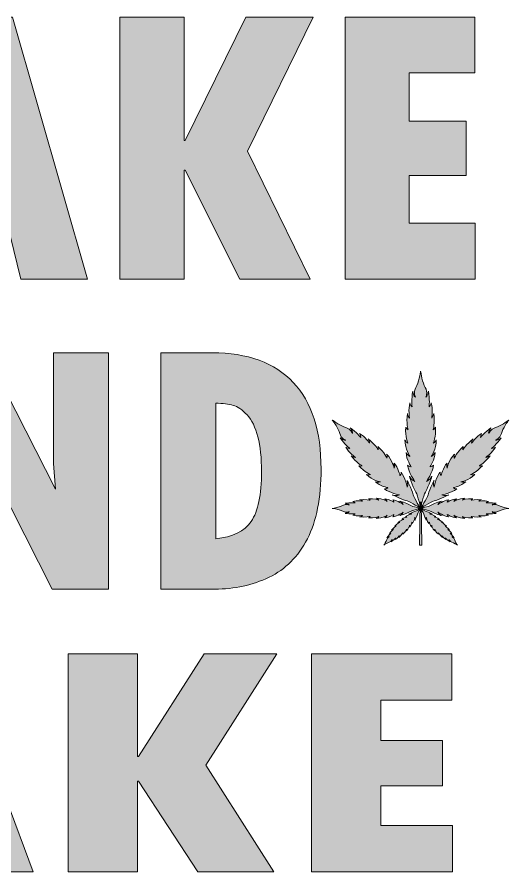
# Model space of a CAD drawing. Extents: x 563 to 1457, y -1293 to -516.
# Drawn here: x 1010 to 1457, y -1293 to -516 of the extents above; entities that cross this region are included whole.
import ezdxf

# ---------------------------------------------------------------- set-up
doc = ezdxf.new("R2010")
doc.units = 0
doc.header["$MEASUREMENT"] = 0
doc.layers.add('katman 1', color=7, linetype='Continuous')

# ---------------------------------------------------------------- blocks, each defined once
blk = doc.blocks.new('block 2')
at = {"layer": 'katman 1', "true_color": 0xc4a985}
h = blk.add_hatch(color=43, dxfattribs=at)
h.dxf.hatch_style = 2
h.paths.add_polyline_path([(1073.9, -754.77), (1013.27, -754.77), (1003.45, -714.96), (941.85, -714.96), (931.65, -754.77), (872.18, -754.77), (940.31, -516.48), (1005.76, -516.48)])
edge = h.paths.add_edge_path()
edge.add_spline(control_points=[(992.28, -672.12), (983.56, -636.67), (977.01, -602.93), (972.65, -570.92), (972.65, -570.92), (971.88, -570.92), (971.88, -570.92), (967.26, -603.88), (960.78, -637.62), (952.44, -672.12), (952.44, -672.12), (992.28, -672.12), (992.28, -672.12)], knot_values=[0, 0, 0, 0, 1, 1, 1, 2, 2, 2, 3, 3, 3, 4, 4, 4, 4], degree=3, periodic=1)
h = blk.add_hatch(color=43, dxfattribs=at)
h.dxf.hatch_style = 2
h.paths.add_polyline_path([(1103.35, -516.48), (1161.67, -516.48), (1161.67, -628.57), (1162.63, -628.57), (1217.68, -516.48), (1278.89, -516.48), (1219.22, -638.21), (1276.39, -754.77), (1212.29, -754.77), (1162.63, -655.7), (1161.67, -655.7), (1161.67, -754.77), (1103.35, -754.77)])
h = blk.add_hatch(color=43, dxfattribs=at)
h.dxf.hatch_style = 2
h.paths.add_polyline_path([(1307.96, -516.48), (1425.95, -516.48), (1425.95, -567.17), (1366.28, -567.17), (1366.28, -611.08), (1418.06, -611.08), (1418.06, -660.52), (1366.28, -660.52), (1366.28, -703.9), (1426.33, -703.9), (1426.33, -754.77), (1307.96, -754.77)])
at = {"layer": 'katman 1', "lineweight": 0}
for points in [[(1073.9, -754.77), (1013.27, -754.77), (1003.45, -714.96), (941.85, -714.96), (931.65, -754.77), (872.18, -754.77), (940.31, -516.48), (1005.76, -516.48), (1073.9, -754.77)], [(1103.35, -516.48), (1161.67, -516.48), (1161.67, -628.57), (1162.63, -628.57), (1217.68, -516.48), (1278.89, -516.48), (1219.22, -638.21), (1276.39, -754.77), (1212.29, -754.77), (1162.63, -655.7), (1161.67, -655.7), (1161.67, -754.77), (1103.35, -754.77), (1103.35, -516.48)], [(1307.96, -516.48), (1425.95, -516.48), (1425.95, -567.17), (1366.28, -567.17), (1366.28, -611.08), (1418.06, -611.08), (1418.06, -660.52), (1366.28, -660.52), (1366.28, -703.9), (1426.33, -703.9), (1426.33, -754.77), (1307.96, -754.77), (1307.96, -516.48)]]:
    blk.add_lwpolyline(points, dxfattribs=at)
blk = doc.blocks.new('block 3')
at = {"layer": 'katman 1', "true_color": 0xc4a985}
h = blk.add_hatch(color=43, dxfattribs=at)
h.dxf.hatch_style = 2
h.paths.add_polyline_path([(930.74, -821.63), (981.26, -821.63), (1044.82, -945.52), (1043, -922.35), (1043, -821.63), (1093.03, -821.63), (1093.03, -1036.42), (1041.68, -1036.42), (979.44, -914.47), (980.76, -941.18), (980.76, -1036.42), (930.74, -1036.42)])
h = blk.add_hatch(color=43, dxfattribs=at)
h.dxf.hatch_style = 2
edge = h.paths.add_edge_path()
edge.add_spline(control_points=[(1140.42, -821.63), (1140.42, -821.63), (1187.14, -821.63), (1187.14, -821.63), (1219.5, -821.63), (1244.1, -830.62), (1260.94, -848.58), (1277.78, -866.55), (1286.2, -892.8), (1286.2, -927.34), (1286.2, -953.51), (1282.04, -974.64), (1273.73, -990.73), (1265.42, -1006.82), (1253.81, -1018.46), (1238.9, -1025.64), (1223.98, -1032.83), (1207.5, -1036.42), (1189.45, -1036.42), (1189.45, -1036.42), (1140.42, -1036.42), (1140.42, -1036.42), (1140.42, -1036.42), (1140.42, -821.63), (1140.42, -821.63)], knot_values=[0, 0, 0, 0, 1, 1, 1, 2, 2, 2, 3, 3, 3, 4, 4, 4, 5, 5, 5, 6, 6, 6, 7, 7, 7, 8, 8, 8, 8], degree=3, periodic=1)
edge = h.paths.add_edge_path()
edge.add_spline(control_points=[(1190.44, -867.33), (1190.44, -867.33), (1190.44, -990.57), (1190.44, -990.57), (1205.63, -989.28), (1216.36, -984.05), (1222.64, -974.88), (1228.91, -965.71), (1232.05, -950.62), (1232.05, -929.59), (1232.05, -917.15), (1230.94, -906.61), (1228.74, -897.98), (1226.54, -889.34), (1223.27, -882.69), (1218.92, -878.03), (1214.57, -873.36), (1210.34, -870.49), (1206.21, -869.42), (1202.08, -868.35), (1196.82, -867.65), (1190.44, -867.33)], knot_values=[0, 0, 0, 0, 1, 1, 1, 2, 2, 2, 3, 3, 3, 4, 4, 4, 5, 5, 5, 6, 6, 6, 7, 7, 7, 7], degree=3, periodic=1)
at = {"layer": 'katman 1', "lineweight": 0}
blk.add_lwpolyline([(930.74, -821.63), (981.26, -821.63), (1044.82, -945.52), (1043, -922.35), (1043, -821.63), (1093.03, -821.63), (1093.03, -1036.42), (1041.68, -1036.42), (979.44, -914.47), (980.76, -941.18), (980.76, -1036.42), (930.74, -1036.42), (930.74, -821.63)], dxfattribs=at)
for points, knots in [([(1140.42, -821.63), (1140.42, -821.63), (1187.14, -821.63), (1187.14, -821.63), (1219.5, -821.63), (1244.1, -830.62), (1260.94, -848.58), (1277.78, -866.55), (1286.2, -892.8), (1286.2, -927.34), (1286.2, -953.51), (1282.04, -974.64), (1273.73, -990.73), (1265.42, -1006.82), (1253.81, -1018.46), (1238.9, -1025.64), (1223.98, -1032.83), (1207.5, -1036.42), (1189.45, -1036.42), (1189.45, -1036.42), (1140.42, -1036.42), (1140.42, -1036.42), (1140.42, -1036.42), (1140.42, -821.63), (1140.42, -821.63)], [0, 0, 0, 0, 1, 1, 1, 2, 2, 2, 3, 3, 3, 4, 4, 4, 5, 5, 5, 6, 6, 6, 7, 7, 7, 8, 8, 8, 8]), ([(1190.44, -867.33), (1190.44, -867.33), (1190.44, -990.57), (1190.44, -990.57), (1205.63, -989.28), (1216.36, -984.05), (1222.64, -974.88), (1228.91, -965.71), (1232.05, -950.62), (1232.05, -929.59), (1232.05, -917.15), (1230.94, -906.61), (1228.74, -897.98), (1226.54, -889.34), (1223.27, -882.69), (1218.92, -878.03), (1214.57, -873.36), (1210.34, -870.49), (1206.21, -869.42), (1202.08, -868.35), (1196.82, -867.65), (1190.44, -867.33)], [0, 0, 0, 0, 1, 1, 1, 2, 2, 2, 3, 3, 3, 4, 4, 4, 5, 5, 5, 6, 6, 6, 7, 7, 7, 7])]:
    blk.add_open_spline(points, degree=3, knots=knots, dxfattribs=at)
blk = doc.blocks.new('block 4')
at = {"layer": 'katman 1', "true_color": 0xc4a985}
h = blk.add_hatch(color=43, dxfattribs=at)
h.dxf.hatch_style = 2
h.paths.add_polyline_path([(1024.28, -1293.47), (958.68, -1293.47), (948.06, -1260.37), (881.42, -1260.37), (870.39, -1293.47), (806.04, -1293.47), (879.76, -1095.29), (950.56, -1095.29)])
edge = h.paths.add_edge_path()
edge.add_spline(control_points=[(935.98, -1224.74), (926.54, -1195.25), (919.46, -1167.19), (914.74, -1140.57), (914.74, -1140.57), (913.91, -1140.57), (913.91, -1140.57), (908.91, -1167.98), (901.9, -1196.04), (892.88, -1224.74), (892.88, -1224.74), (935.98, -1224.74), (935.98, -1224.74)], knot_values=[0, 0, 0, 0, 1, 1, 1, 2, 2, 2, 3, 3, 3, 4, 4, 4, 4], degree=3, periodic=1)
h = blk.add_hatch(color=43, dxfattribs=at)
h.dxf.hatch_style = 2
h.paths.add_polyline_path([(1056.14, -1095.29), (1119.24, -1095.29), (1119.24, -1188.52), (1120.28, -1188.52), (1179.84, -1095.29), (1246.06, -1095.29), (1181.51, -1196.53), (1243.36, -1293.47), (1174.01, -1293.47), (1120.28, -1211.08), (1119.24, -1211.08), (1119.24, -1293.47), (1056.14, -1293.47)])
h = blk.add_hatch(color=43, dxfattribs=at)
h.dxf.hatch_style = 2
h.paths.add_polyline_path([(1277.51, -1095.29), (1405.16, -1095.29), (1405.16, -1137.45), (1340.61, -1137.45), (1340.61, -1173.97), (1396.63, -1173.97), (1396.63, -1215.09), (1340.61, -1215.09), (1340.61, -1251.16), (1405.58, -1251.16), (1405.58, -1293.47), (1277.51, -1293.47)])
at = {"layer": 'katman 1', "lineweight": 0}
for points in [[(1024.28, -1293.47), (958.68, -1293.47), (948.06, -1260.37), (881.42, -1260.37), (870.39, -1293.47), (806.04, -1293.47), (879.76, -1095.29), (950.56, -1095.29), (1024.28, -1293.47)], [(1056.14, -1095.29), (1119.24, -1095.29), (1119.24, -1188.52), (1120.28, -1188.52), (1179.84, -1095.29), (1246.06, -1095.29), (1181.51, -1196.53), (1243.36, -1293.47), (1174.01, -1293.47), (1120.28, -1211.08), (1119.24, -1211.08), (1119.24, -1293.47), (1056.14, -1293.47), (1056.14, -1095.29)], [(1277.51, -1095.29), (1405.16, -1095.29), (1405.16, -1137.45), (1340.61, -1137.45), (1340.61, -1173.97), (1396.63, -1173.97), (1396.63, -1215.09), (1340.61, -1215.09), (1340.61, -1251.16), (1405.58, -1251.16), (1405.58, -1293.47), (1277.51, -1293.47), (1277.51, -1095.29)]]:
    blk.add_lwpolyline(points, dxfattribs=at)
blk = doc.blocks.new('block 6')
at = {"layer": 'katman 1', "true_color": 0x008b00}
h = blk.add_hatch(color=96, dxfattribs=at)
h.dxf.hatch_style = 2
edge = h.paths.add_edge_path()
edge.add_spline(control_points=[(1376.71, -963), (1376.71, -963), (1384.01, -964.53), (1386.27, -965.79), (1390.15, -967.95), (1395.56, -969.6), (1395.56, -969.6), (1395.56, -969.6), (1393.03, -968.25), (1392.43, -966.45), (1392.43, -966.45), (1397.72, -970.12), (1401.95, -970.61), (1401.95, -970.61), (1400.99, -969.63), (1400.96, -968.53), (1400.96, -968.53), (1405.33, -971.39), (1409.32, -971.52), (1408.21, -970.62), (1408.01, -970.72), (1407.04, -969.27), (1407.04, -969.27), (1411.38, -972.17), (1416.74, -972.16), (1416.74, -972.16), (1415.25, -971.6), (1414.78, -970.41), (1414.78, -970.41), (1418.57, -972.16), (1424.16, -971.71), (1424.16, -971.71), (1423.17, -971.16), (1422.6, -970.35), (1422.6, -970.35), (1426.81, -971.47), (1432.14, -970.7), (1432.14, -970.7), (1430.28, -970.37), (1429.55, -969.5), (1429.55, -969.5), (1434.61, -970.31), (1438.46, -969.27), (1438.46, -969.27), (1437.22, -969.02), (1436.18, -968.01), (1436.18, -968.01), (1440.78, -968.45), (1445.29, -967.58), (1445.29, -967.58), (1441.71, -967.03), (1441.71, -966.02), (1441.71, -966.02), (1444.46, -967.48), (1447.5, -965.71), (1450.29, -964.08), (1455.73, -963.11), (1457, -963), (1455.73, -962.9), (1450.29, -961.92), (1447.5, -960.3), (1444.46, -958.52), (1441.71, -959.98), (1441.71, -959.98), (1441.71, -958.97), (1445.29, -958.42), (1445.29, -958.42), (1440.78, -957.56), (1436.18, -957.99), (1436.18, -957.99), (1437.22, -956.98), (1438.46, -956.73), (1438.46, -956.73), (1434.61, -955.7), (1429.55, -956.51), (1429.55, -956.51), (1430.28, -955.63), (1432.14, -955.3), (1432.14, -955.3), (1426.81, -954.53), (1422.6, -955.65), (1422.6, -955.65), (1423.17, -954.84), (1424.16, -954.3), (1424.16, -954.3), (1418.57, -953.84), (1414.78, -955.6), (1414.78, -955.6), (1415.25, -954.4), (1416.74, -953.84), (1416.74, -953.84), (1411.38, -953.84), (1407.04, -956.73), (1407.04, -956.73), (1408.01, -955.28), (1408.21, -955.38), (1409.32, -954.48), (1405.33, -954.62), (1400.96, -957.47), (1400.96, -957.47), (1400.99, -956.38), (1401.95, -955.4), (1401.95, -955.4), (1397.72, -955.88), (1392.43, -959.55), (1392.43, -959.55), (1393.03, -957.75), (1395.56, -956.4), (1395.56, -956.4), (1395.56, -956.4), (1390.15, -958.06), (1386.27, -960.22), (1384.01, -961.47), (1376.71, -963), (1376.71, -963)], knot_values=[0, 0, 0, 0, 1, 1, 1, 2, 2, 2, 3, 3, 3, 4, 4, 4, 5, 5, 5, 6, 6, 6, 7, 7, 7, 8, 8, 8, 9, 9, 9, 10, 10, 10, 11, 11, 11, 12, 12, 12, 13, 13, 13, 14, 14, 14, 15, 15, 15, 16, 16, 16, 17, 17, 17, 18, 18, 18, 19, 19, 19, 20, 20, 20, 21, 21, 21, 22, 22, 22, 23, 23, 23, 24, 24, 24, 25, 25, 25, 26, 26, 26, 27, 27, 27, 28, 28, 28, 29, 29, 29, 30, 30, 30, 31, 31, 31, 32, 32, 32, 33, 33, 33, 34, 34, 34, 35, 35, 35, 36, 36, 36, 37, 37, 37, 38, 38, 38, 38], degree=3, periodic=1)
h = blk.add_hatch(color=96, dxfattribs=at)
h.dxf.hatch_style = 2
edge = h.paths.add_edge_path()
edge.add_spline(control_points=[(1376.71, -963), (1376.71, -963), (1379.12, -966.69), (1379.54, -968.16), (1380.26, -970.68), (1381.83, -973.64), (1381.83, -973.64), (1381.83, -973.64), (1381.34, -972.02), (1381.84, -971.01), (1381.84, -971.01), (1382.51, -974.76), (1384.08, -976.73), (1384.08, -976.73), (1384.09, -975.92), (1384.53, -975.44), (1384.53, -975.44), (1385.17, -978.47), (1386.78, -980.19), (1386.69, -979.35), (1386.57, -979.31), (1386.77, -978.3), (1386.77, -978.3), (1387.37, -981.32), (1389.61, -983.56), (1389.61, -983.56), (1389.22, -982.7), (1389.52, -982.01), (1389.52, -982.01), (1390.38, -984.32), (1392.9, -986.47), (1392.9, -986.47), (1392.72, -985.83), (1392.82, -985.25), (1392.82, -985.25), (1394.11, -987.48), (1396.66, -989.39), (1396.66, -989.39), (1396.02, -988.47), (1396.08, -987.8), (1396.08, -987.8), (1397.86, -990.25), (1399.9, -991.43), (1399.9, -991.43), (1399.48, -990.81), (1399.47, -989.95), (1399.47, -989.95), (1401.21, -992.05), (1403.46, -993.57), (1403.46, -993.57), (1402.19, -991.85), (1402.61, -991.43), (1402.61, -991.43), (1403.15, -993.19), (1405.16, -993.72), (1407.01, -994.2), (1409.69, -996.07), (1410.27, -996.56), (1409.78, -995.98), (1407.91, -993.3), (1407.42, -991.45), (1406.9, -989.44), (1405.14, -988.9), (1405.14, -988.9), (1405.56, -988.48), (1407.28, -989.75), (1407.28, -989.75), (1405.76, -987.5), (1403.66, -985.76), (1403.66, -985.76), (1404.52, -985.78), (1405.14, -986.19), (1405.14, -986.19), (1403.96, -984.15), (1401.51, -982.37), (1401.51, -982.37), (1402.18, -982.31), (1403.09, -982.95), (1403.09, -982.95), (1401.19, -980.4), (1398.96, -979.11), (1398.96, -979.11), (1399.54, -979.01), (1400.18, -979.2), (1400.18, -979.2), (1398.03, -976.67), (1395.72, -975.82), (1395.72, -975.82), (1396.41, -975.51), (1397.27, -975.9), (1397.27, -975.9), (1395.03, -973.66), (1392, -973.06), (1392, -973.06), (1393.02, -972.86), (1393.06, -972.98), (1393.9, -973.07), (1392.18, -971.46), (1389.15, -970.83), (1389.15, -970.83), (1389.63, -970.38), (1390.44, -970.37), (1390.44, -970.37), (1388.47, -968.81), (1384.72, -968.13), (1384.72, -968.13), (1385.73, -967.63), (1387.35, -968.12), (1387.35, -968.12), (1387.35, -968.12), (1384.39, -966.55), (1381.87, -965.83), (1380.4, -965.41), (1376.71, -963), (1376.71, -963)], knot_values=[0, 0, 0, 0, 1, 1, 1, 2, 2, 2, 3, 3, 3, 4, 4, 4, 5, 5, 5, 6, 6, 6, 7, 7, 7, 8, 8, 8, 9, 9, 9, 10, 10, 10, 11, 11, 11, 12, 12, 12, 13, 13, 13, 14, 14, 14, 15, 15, 15, 16, 16, 16, 17, 17, 17, 18, 18, 18, 19, 19, 19, 20, 20, 20, 21, 21, 21, 22, 22, 22, 23, 23, 23, 24, 24, 24, 25, 25, 25, 26, 26, 26, 27, 27, 27, 28, 28, 28, 29, 29, 29, 30, 30, 30, 31, 31, 31, 32, 32, 32, 33, 33, 33, 34, 34, 34, 35, 35, 35, 36, 36, 36, 37, 37, 37, 38, 38, 38, 38], degree=3, periodic=1)
at = {"layer": 'katman 1', "lineweight": 0}
for points in [[(1376.71, -963), (1376.71, -963), (1384.01, -964.53), (1386.27, -965.79), (1390.15, -967.95), (1395.56, -969.6), (1395.56, -969.6), (1395.56, -969.6), (1393.03, -968.25), (1392.43, -966.45), (1392.43, -966.45), (1397.72, -970.12), (1401.95, -970.61), (1401.95, -970.61), (1400.99, -969.63), (1400.96, -968.53), (1400.96, -968.53), (1405.33, -971.39), (1409.32, -971.52), (1408.21, -970.62), (1408.01, -970.72), (1407.04, -969.27), (1407.04, -969.27), (1411.38, -972.17), (1416.74, -972.16), (1416.74, -972.16), (1415.25, -971.6), (1414.78, -970.41), (1414.78, -970.41), (1418.57, -972.16), (1424.16, -971.71), (1424.16, -971.71), (1423.17, -971.16), (1422.6, -970.35), (1422.6, -970.35), (1426.81, -971.47), (1432.14, -970.7), (1432.14, -970.7), (1430.28, -970.37), (1429.55, -969.5), (1429.55, -969.5), (1434.61, -970.31), (1438.46, -969.27), (1438.46, -969.27), (1437.22, -969.02), (1436.18, -968.01), (1436.18, -968.01), (1440.78, -968.45), (1445.29, -967.58), (1445.29, -967.58), (1441.71, -967.03), (1441.71, -966.02), (1441.71, -966.02), (1444.46, -967.48), (1447.5, -965.71), (1450.29, -964.08), (1455.73, -963.11), (1457, -963), (1455.73, -962.9), (1450.29, -961.92), (1447.5, -960.3), (1444.46, -958.52), (1441.71, -959.98), (1441.71, -959.98), (1441.71, -958.97), (1445.29, -958.42), (1445.29, -958.42), (1440.78, -957.56), (1436.18, -957.99), (1436.18, -957.99), (1437.22, -956.98), (1438.46, -956.73), (1438.46, -956.73), (1434.61, -955.7), (1429.55, -956.51), (1429.55, -956.51), (1430.28, -955.63), (1432.14, -955.3), (1432.14, -955.3), (1426.81, -954.53), (1422.6, -955.65), (1422.6, -955.65), (1423.17, -954.84), (1424.16, -954.3), (1424.16, -954.3), (1418.57, -953.84), (1414.78, -955.6), (1414.78, -955.6), (1415.25, -954.4), (1416.74, -953.84), (1416.74, -953.84), (1411.38, -953.84), (1407.04, -956.73), (1407.04, -956.73), (1408.01, -955.28), (1408.21, -955.38), (1409.32, -954.48), (1405.33, -954.62), (1400.96, -957.47), (1400.96, -957.47), (1400.99, -956.38), (1401.95, -955.4), (1401.95, -955.4), (1397.72, -955.88), (1392.43, -959.55), (1392.43, -959.55), (1393.03, -957.75), (1395.56, -956.4), (1395.56, -956.4), (1395.56, -956.4), (1390.15, -958.06), (1386.27, -960.22), (1384.01, -961.47), (1376.71, -963), (1376.71, -963)], [(1376.71, -963), (1376.71, -963), (1379.12, -966.69), (1379.54, -968.16), (1380.26, -970.68), (1381.83, -973.64), (1381.83, -973.64), (1381.83, -973.64), (1381.34, -972.02), (1381.84, -971.01), (1381.84, -971.01), (1382.51, -974.76), (1384.08, -976.73), (1384.08, -976.73), (1384.09, -975.92), (1384.53, -975.44), (1384.53, -975.44), (1385.17, -978.47), (1386.78, -980.19), (1386.69, -979.35), (1386.57, -979.31), (1386.77, -978.3), (1386.77, -978.3), (1387.37, -981.32), (1389.61, -983.56), (1389.61, -983.56), (1389.22, -982.7), (1389.52, -982.01), (1389.52, -982.01), (1390.38, -984.32), (1392.9, -986.47), (1392.9, -986.47), (1392.72, -985.83), (1392.82, -985.25), (1392.82, -985.25), (1394.11, -987.48), (1396.66, -989.39), (1396.66, -989.39), (1396.02, -988.47), (1396.08, -987.8), (1396.08, -987.8), (1397.86, -990.25), (1399.9, -991.43), (1399.9, -991.43), (1399.48, -990.81), (1399.47, -989.95), (1399.47, -989.95), (1401.21, -992.05), (1403.46, -993.57), (1403.46, -993.57), (1402.19, -991.85), (1402.61, -991.43), (1402.61, -991.43), (1403.15, -993.19), (1405.16, -993.72), (1407.01, -994.2), (1409.69, -996.07), (1410.27, -996.56), (1409.78, -995.98), (1407.91, -993.3), (1407.42, -991.45), (1406.9, -989.44), (1405.14, -988.9), (1405.14, -988.9), (1405.56, -988.48), (1407.28, -989.75), (1407.28, -989.75), (1405.76, -987.5), (1403.66, -985.76), (1403.66, -985.76), (1404.52, -985.78), (1405.14, -986.19), (1405.14, -986.19), (1403.96, -984.15), (1401.51, -982.37), (1401.51, -982.37), (1402.18, -982.31), (1403.09, -982.95), (1403.09, -982.95), (1401.19, -980.4), (1398.96, -979.11), (1398.96, -979.11), (1399.54, -979.01), (1400.18, -979.2), (1400.18, -979.2), (1398.03, -976.67), (1395.72, -975.82), (1395.72, -975.82), (1396.41, -975.51), (1397.27, -975.9), (1397.27, -975.9), (1395.03, -973.66), (1392, -973.06), (1392, -973.06), (1393.02, -972.86), (1393.06, -972.98), (1393.9, -973.07), (1392.18, -971.46), (1389.15, -970.83), (1389.15, -970.83), (1389.63, -970.38), (1390.44, -970.37), (1390.44, -970.37), (1388.47, -968.81), (1384.72, -968.13), (1384.72, -968.13), (1385.73, -967.63), (1387.35, -968.12), (1387.35, -968.12), (1387.35, -968.12), (1384.39, -966.55), (1381.87, -965.83), (1380.4, -965.41), (1376.71, -963), (1376.71, -963)]]:
    blk.add_open_spline(points, degree=3, knots=[0, 0, 0, 0, 1, 1, 1, 2, 2, 2, 3, 3, 3, 4, 4, 4, 5, 5, 5, 6, 6, 6, 7, 7, 7, 8, 8, 8, 9, 9, 9, 10, 10, 10, 11, 11, 11, 12, 12, 12, 13, 13, 13, 14, 14, 14, 15, 15, 15, 16, 16, 16, 17, 17, 17, 18, 18, 18, 19, 19, 19, 20, 20, 20, 21, 21, 21, 22, 22, 22, 23, 23, 23, 24, 24, 24, 25, 25, 25, 26, 26, 26, 27, 27, 27, 28, 28, 28, 29, 29, 29, 30, 30, 30, 31, 31, 31, 32, 32, 32, 33, 33, 33, 34, 34, 34, 35, 35, 35, 36, 36, 36, 37, 37, 37, 38, 38, 38, 38], dxfattribs=at)
blk = doc.blocks.new('block 7')
at = {"layer": 'katman 1', "true_color": 0x008b00}
h = blk.add_hatch(color=96, dxfattribs=at)
h.dxf.hatch_style = 2
edge = h.paths.add_edge_path()
edge.add_spline(control_points=[(1376.71, -963), (1376.71, -963), (1369.41, -964.53), (1367.15, -965.79), (1363.27, -967.95), (1357.86, -969.6), (1357.86, -969.6), (1357.86, -969.6), (1360.39, -968.25), (1360.99, -966.45), (1360.99, -966.45), (1355.7, -970.12), (1351.47, -970.61), (1351.47, -970.61), (1352.43, -969.63), (1352.46, -968.53), (1352.46, -968.53), (1348.09, -971.39), (1344.1, -971.52), (1345.21, -970.62), (1345.41, -970.72), (1346.38, -969.27), (1346.38, -969.27), (1342.04, -972.17), (1336.68, -972.16), (1336.68, -972.16), (1338.17, -971.6), (1338.64, -970.41), (1338.64, -970.41), (1334.85, -972.16), (1329.26, -971.71), (1329.26, -971.71), (1330.26, -971.16), (1330.82, -970.35), (1330.82, -970.35), (1326.61, -971.47), (1321.28, -970.7), (1321.28, -970.7), (1323.14, -970.37), (1323.87, -969.5), (1323.87, -969.5), (1318.81, -970.31), (1314.96, -969.27), (1314.96, -969.27), (1316.2, -969.02), (1317.24, -968.01), (1317.24, -968.01), (1312.64, -968.45), (1308.14, -967.58), (1308.14, -967.58), (1311.71, -967.03), (1311.71, -966.02), (1311.71, -966.02), (1308.96, -967.48), (1305.92, -965.71), (1303.13, -964.08), (1297.69, -963.11), (1296.42, -963), (1297.69, -962.9), (1303.13, -961.92), (1305.92, -960.3), (1308.96, -958.52), (1311.71, -959.98), (1311.71, -959.98), (1311.71, -958.97), (1308.13, -958.42), (1308.13, -958.42), (1312.64, -957.56), (1317.24, -957.99), (1317.24, -957.99), (1316.2, -956.98), (1314.96, -956.73), (1314.96, -956.73), (1318.81, -955.7), (1323.87, -956.51), (1323.87, -956.51), (1323.14, -955.63), (1321.28, -955.3), (1321.28, -955.3), (1326.61, -954.53), (1330.82, -955.65), (1330.82, -955.65), (1330.26, -954.84), (1329.26, -954.3), (1329.26, -954.3), (1334.85, -953.84), (1338.64, -955.6), (1338.64, -955.6), (1338.17, -954.4), (1336.68, -953.84), (1336.68, -953.84), (1342.04, -953.84), (1346.38, -956.73), (1346.38, -956.73), (1345.41, -955.28), (1345.21, -955.38), (1344.1, -954.48), (1348.09, -954.62), (1352.46, -957.47), (1352.46, -957.47), (1352.43, -956.38), (1351.47, -955.4), (1351.47, -955.4), (1355.7, -955.88), (1360.99, -959.55), (1360.99, -959.55), (1360.39, -957.75), (1357.86, -956.4), (1357.86, -956.4), (1357.86, -956.4), (1363.27, -958.06), (1367.15, -960.22), (1369.41, -961.47), (1376.71, -963), (1376.71, -963)], knot_values=[0, 0, 0, 0, 1, 1, 1, 2, 2, 2, 3, 3, 3, 4, 4, 4, 5, 5, 5, 6, 6, 6, 7, 7, 7, 8, 8, 8, 9, 9, 9, 10, 10, 10, 11, 11, 11, 12, 12, 12, 13, 13, 13, 14, 14, 14, 15, 15, 15, 16, 16, 16, 17, 17, 17, 18, 18, 18, 19, 19, 19, 20, 20, 20, 21, 21, 21, 22, 22, 22, 23, 23, 23, 24, 24, 24, 25, 25, 25, 26, 26, 26, 27, 27, 27, 28, 28, 28, 29, 29, 29, 30, 30, 30, 31, 31, 31, 32, 32, 32, 33, 33, 33, 34, 34, 34, 35, 35, 35, 36, 36, 36, 37, 37, 37, 38, 38, 38, 38], degree=3, periodic=1)
h = blk.add_hatch(color=96, dxfattribs=at)
h.dxf.hatch_style = 2
edge = h.paths.add_edge_path()
edge.add_spline(control_points=[(1376.71, -963), (1376.71, -963), (1374.3, -966.69), (1373.88, -968.16), (1373.16, -970.68), (1371.59, -973.64), (1371.59, -973.64), (1371.59, -973.64), (1372.08, -972.02), (1371.58, -971.01), (1371.58, -971.01), (1370.91, -974.76), (1369.34, -976.73), (1369.34, -976.73), (1369.33, -975.92), (1368.89, -975.44), (1368.89, -975.44), (1368.25, -978.47), (1366.64, -980.19), (1366.73, -979.35), (1366.85, -979.31), (1366.65, -978.3), (1366.65, -978.3), (1366.05, -981.32), (1363.81, -983.56), (1363.81, -983.56), (1364.2, -982.7), (1363.9, -982.01), (1363.9, -982.01), (1363.04, -984.32), (1360.52, -986.47), (1360.52, -986.47), (1360.71, -985.83), (1360.6, -985.25), (1360.6, -985.25), (1359.31, -987.48), (1356.76, -989.39), (1356.76, -989.39), (1357.4, -988.47), (1357.34, -987.8), (1357.34, -987.8), (1355.56, -990.25), (1353.53, -991.43), (1353.53, -991.43), (1353.94, -990.81), (1353.95, -989.95), (1353.95, -989.95), (1352.21, -992.05), (1349.97, -993.57), (1349.97, -993.57), (1351.23, -991.85), (1350.81, -991.43), (1350.81, -991.43), (1350.27, -993.19), (1348.26, -993.72), (1346.41, -994.2), (1343.73, -996.07), (1343.16, -996.56), (1343.64, -995.98), (1345.51, -993.3), (1346, -991.45), (1346.53, -989.44), (1348.28, -988.9), (1348.28, -988.9), (1347.86, -988.48), (1346.14, -989.75), (1346.14, -989.75), (1347.66, -987.5), (1349.76, -985.76), (1349.76, -985.76), (1348.9, -985.78), (1348.28, -986.19), (1348.28, -986.19), (1349.46, -984.15), (1351.91, -982.37), (1351.91, -982.37), (1351.24, -982.31), (1350.33, -982.95), (1350.33, -982.95), (1352.23, -980.4), (1354.46, -979.11), (1354.46, -979.11), (1353.89, -979.01), (1353.24, -979.2), (1353.24, -979.2), (1355.39, -976.67), (1357.71, -975.82), (1357.71, -975.82), (1357.01, -975.51), (1356.15, -975.9), (1356.15, -975.9), (1358.39, -973.66), (1361.42, -973.06), (1361.42, -973.06), (1360.4, -972.86), (1360.36, -972.98), (1359.52, -973.07), (1361.24, -971.46), (1364.27, -970.83), (1364.27, -970.83), (1363.79, -970.38), (1362.99, -970.37), (1362.99, -970.37), (1364.95, -968.81), (1368.7, -968.13), (1368.7, -968.13), (1367.69, -967.63), (1366.07, -968.12), (1366.07, -968.12), (1366.07, -968.12), (1369.03, -966.55), (1371.55, -965.83), (1373.02, -965.41), (1376.71, -963), (1376.71, -963)], knot_values=[0, 0, 0, 0, 1, 1, 1, 2, 2, 2, 3, 3, 3, 4, 4, 4, 5, 5, 5, 6, 6, 6, 7, 7, 7, 8, 8, 8, 9, 9, 9, 10, 10, 10, 11, 11, 11, 12, 12, 12, 13, 13, 13, 14, 14, 14, 15, 15, 15, 16, 16, 16, 17, 17, 17, 18, 18, 18, 19, 19, 19, 20, 20, 20, 21, 21, 21, 22, 22, 22, 23, 23, 23, 24, 24, 24, 25, 25, 25, 26, 26, 26, 27, 27, 27, 28, 28, 28, 29, 29, 29, 30, 30, 30, 31, 31, 31, 32, 32, 32, 33, 33, 33, 34, 34, 34, 35, 35, 35, 36, 36, 36, 37, 37, 37, 38, 38, 38, 38], degree=3, periodic=1)
at = {"layer": 'katman 1', "lineweight": 0}
for points in [[(1376.71, -963), (1376.71, -963), (1369.41, -964.53), (1367.15, -965.79), (1363.27, -967.95), (1357.86, -969.6), (1357.86, -969.6), (1357.86, -969.6), (1360.39, -968.25), (1360.99, -966.45), (1360.99, -966.45), (1355.7, -970.12), (1351.47, -970.61), (1351.47, -970.61), (1352.43, -969.63), (1352.46, -968.53), (1352.46, -968.53), (1348.09, -971.39), (1344.1, -971.52), (1345.21, -970.62), (1345.41, -970.72), (1346.38, -969.27), (1346.38, -969.27), (1342.04, -972.17), (1336.68, -972.16), (1336.68, -972.16), (1338.17, -971.6), (1338.64, -970.41), (1338.64, -970.41), (1334.85, -972.16), (1329.26, -971.71), (1329.26, -971.71), (1330.26, -971.16), (1330.82, -970.35), (1330.82, -970.35), (1326.61, -971.47), (1321.28, -970.7), (1321.28, -970.7), (1323.14, -970.37), (1323.87, -969.5), (1323.87, -969.5), (1318.81, -970.31), (1314.96, -969.27), (1314.96, -969.27), (1316.2, -969.02), (1317.24, -968.01), (1317.24, -968.01), (1312.64, -968.45), (1308.14, -967.58), (1308.14, -967.58), (1311.71, -967.03), (1311.71, -966.02), (1311.71, -966.02), (1308.96, -967.48), (1305.92, -965.71), (1303.13, -964.08), (1297.69, -963.11), (1296.42, -963), (1297.69, -962.9), (1303.13, -961.92), (1305.92, -960.3), (1308.96, -958.52), (1311.71, -959.98), (1311.71, -959.98), (1311.71, -958.97), (1308.13, -958.42), (1308.13, -958.42), (1312.64, -957.56), (1317.24, -957.99), (1317.24, -957.99), (1316.2, -956.98), (1314.96, -956.73), (1314.96, -956.73), (1318.81, -955.7), (1323.87, -956.51), (1323.87, -956.51), (1323.14, -955.63), (1321.28, -955.3), (1321.28, -955.3), (1326.61, -954.53), (1330.82, -955.65), (1330.82, -955.65), (1330.26, -954.84), (1329.26, -954.3), (1329.26, -954.3), (1334.85, -953.84), (1338.64, -955.6), (1338.64, -955.6), (1338.17, -954.4), (1336.68, -953.84), (1336.68, -953.84), (1342.04, -953.84), (1346.38, -956.73), (1346.38, -956.73), (1345.41, -955.28), (1345.21, -955.38), (1344.1, -954.48), (1348.09, -954.62), (1352.46, -957.47), (1352.46, -957.47), (1352.43, -956.38), (1351.47, -955.4), (1351.47, -955.4), (1355.7, -955.88), (1360.99, -959.55), (1360.99, -959.55), (1360.39, -957.75), (1357.86, -956.4), (1357.86, -956.4), (1357.86, -956.4), (1363.27, -958.06), (1367.15, -960.22), (1369.41, -961.47), (1376.71, -963), (1376.71, -963)], [(1376.71, -963), (1376.71, -963), (1374.3, -966.69), (1373.88, -968.16), (1373.16, -970.68), (1371.59, -973.64), (1371.59, -973.64), (1371.59, -973.64), (1372.08, -972.02), (1371.58, -971.01), (1371.58, -971.01), (1370.91, -974.76), (1369.34, -976.73), (1369.34, -976.73), (1369.33, -975.92), (1368.89, -975.44), (1368.89, -975.44), (1368.25, -978.47), (1366.64, -980.19), (1366.73, -979.35), (1366.85, -979.31), (1366.65, -978.3), (1366.65, -978.3), (1366.05, -981.32), (1363.81, -983.56), (1363.81, -983.56), (1364.2, -982.7), (1363.9, -982.01), (1363.9, -982.01), (1363.04, -984.32), (1360.52, -986.47), (1360.52, -986.47), (1360.71, -985.83), (1360.6, -985.25), (1360.6, -985.25), (1359.31, -987.48), (1356.76, -989.39), (1356.76, -989.39), (1357.4, -988.47), (1357.34, -987.8), (1357.34, -987.8), (1355.56, -990.25), (1353.53, -991.43), (1353.53, -991.43), (1353.94, -990.81), (1353.95, -989.95), (1353.95, -989.95), (1352.21, -992.05), (1349.97, -993.57), (1349.97, -993.57), (1351.23, -991.85), (1350.81, -991.43), (1350.81, -991.43), (1350.27, -993.19), (1348.26, -993.72), (1346.41, -994.2), (1343.73, -996.07), (1343.16, -996.56), (1343.64, -995.98), (1345.51, -993.3), (1346, -991.45), (1346.53, -989.44), (1348.28, -988.9), (1348.28, -988.9), (1347.86, -988.48), (1346.14, -989.75), (1346.14, -989.75), (1347.66, -987.5), (1349.76, -985.76), (1349.76, -985.76), (1348.9, -985.78), (1348.28, -986.19), (1348.28, -986.19), (1349.46, -984.15), (1351.91, -982.37), (1351.91, -982.37), (1351.24, -982.31), (1350.33, -982.95), (1350.33, -982.95), (1352.23, -980.4), (1354.46, -979.11), (1354.46, -979.11), (1353.89, -979.01), (1353.24, -979.2), (1353.24, -979.2), (1355.39, -976.67), (1357.71, -975.82), (1357.71, -975.82), (1357.01, -975.51), (1356.15, -975.9), (1356.15, -975.9), (1358.39, -973.66), (1361.42, -973.06), (1361.42, -973.06), (1360.4, -972.86), (1360.36, -972.98), (1359.52, -973.07), (1361.24, -971.46), (1364.27, -970.83), (1364.27, -970.83), (1363.79, -970.38), (1362.99, -970.37), (1362.99, -970.37), (1364.95, -968.81), (1368.7, -968.13), (1368.7, -968.13), (1367.69, -967.63), (1366.07, -968.12), (1366.07, -968.12), (1366.07, -968.12), (1369.03, -966.55), (1371.55, -965.83), (1373.02, -965.41), (1376.71, -963), (1376.71, -963)]]:
    blk.add_open_spline(points, degree=3, knots=[0, 0, 0, 0, 1, 1, 1, 2, 2, 2, 3, 3, 3, 4, 4, 4, 5, 5, 5, 6, 6, 6, 7, 7, 7, 8, 8, 8, 9, 9, 9, 10, 10, 10, 11, 11, 11, 12, 12, 12, 13, 13, 13, 14, 14, 14, 15, 15, 15, 16, 16, 16, 17, 17, 17, 18, 18, 18, 19, 19, 19, 20, 20, 20, 21, 21, 21, 22, 22, 22, 23, 23, 23, 24, 24, 24, 25, 25, 25, 26, 26, 26, 27, 27, 27, 28, 28, 28, 29, 29, 29, 30, 30, 30, 31, 31, 31, 32, 32, 32, 33, 33, 33, 34, 34, 34, 35, 35, 35, 36, 36, 36, 37, 37, 37, 38, 38, 38, 38], dxfattribs=at)
blk = doc.blocks.new('block 5')
at = {"layer": 'katman 1', "true_color": 0x008b00}
h = blk.add_hatch(color=96, dxfattribs=at)
h.dxf.hatch_style = 2
edge = h.paths.add_edge_path()
edge.add_spline(control_points=[(1376.71, -963), (1376.71, -963), (1379.08, -951.66), (1381.03, -948.16), (1384.39, -942.13), (1386.96, -933.72), (1386.96, -933.72), (1386.96, -933.72), (1384.87, -937.65), (1382.06, -938.59), (1382.06, -938.59), (1387.77, -930.37), (1388.52, -923.8), (1388.52, -923.8), (1387, -925.29), (1385.29, -925.34), (1385.29, -925.34), (1389.74, -918.55), (1389.94, -912.36), (1388.55, -914.08), (1388.7, -914.38), (1386.44, -915.89), (1386.44, -915.89), (1390.95, -909.15), (1390.94, -900.83), (1390.94, -900.83), (1390.07, -903.14), (1388.21, -903.87), (1388.21, -903.87), (1390.94, -897.98), (1390.23, -889.29), (1390.23, -889.29), (1389.38, -890.84), (1388.13, -891.73), (1388.13, -891.73), (1389.87, -885.18), (1388.68, -876.9), (1388.68, -876.9), (1388.16, -879.79), (1386.8, -880.93), (1386.8, -880.93), (1388.06, -873.06), (1386.45, -867.09), (1386.45, -867.09), (1386.06, -869.01), (1384.5, -870.63), (1384.5, -870.63), (1385.17, -863.49), (1383.82, -856.48), (1383.82, -856.48), (1382.97, -862.04), (1381.4, -862.04), (1381.4, -862.04), (1383.67, -857.77), (1380.91, -853.05), (1378.38, -848.71), (1376.87, -840.26), (1376.71, -838.29), (1376.55, -840.26), (1375.04, -848.71), (1372.51, -853.05), (1369.75, -857.77), (1372.02, -862.04), (1372.02, -862.04), (1370.45, -862.04), (1369.6, -856.48), (1369.6, -856.48), (1368.25, -863.49), (1368.92, -870.63), (1368.92, -870.63), (1367.36, -869.01), (1366.97, -867.09), (1366.97, -867.09), (1365.36, -873.06), (1366.62, -880.93), (1366.62, -880.93), (1365.27, -879.79), (1364.74, -876.9), (1364.74, -876.9), (1363.55, -885.18), (1365.29, -891.73), (1365.29, -891.73), (1364.04, -890.84), (1363.19, -889.29), (1363.19, -889.29), (1362.48, -897.98), (1365.21, -903.87), (1365.21, -903.87), (1363.35, -903.14), (1362.48, -900.83), (1362.48, -900.83), (1362.47, -909.15), (1366.98, -915.89), (1366.98, -915.89), (1364.72, -914.38), (1364.87, -914.08), (1363.48, -912.36), (1363.68, -918.55), (1368.13, -925.34), (1368.13, -925.34), (1366.42, -925.29), (1364.9, -923.8), (1364.9, -923.8), (1365.65, -930.37), (1371.36, -938.59), (1371.36, -938.59), (1368.55, -937.65), (1366.46, -933.72), (1366.46, -933.72), (1366.46, -933.72), (1369.03, -942.13), (1372.39, -948.16), (1374.34, -951.66), (1376.71, -963), (1376.71, -963)], knot_values=[0, 0, 0, 0, 1, 1, 1, 2, 2, 2, 3, 3, 3, 4, 4, 4, 5, 5, 5, 6, 6, 6, 7, 7, 7, 8, 8, 8, 9, 9, 9, 10, 10, 10, 11, 11, 11, 12, 12, 12, 13, 13, 13, 14, 14, 14, 15, 15, 15, 16, 16, 16, 17, 17, 17, 18, 18, 18, 19, 19, 19, 20, 20, 20, 21, 21, 21, 22, 22, 22, 23, 23, 23, 24, 24, 24, 25, 25, 25, 26, 26, 26, 27, 27, 27, 28, 28, 28, 29, 29, 29, 30, 30, 30, 31, 31, 31, 32, 32, 32, 33, 33, 33, 34, 34, 34, 35, 35, 35, 36, 36, 36, 37, 37, 37, 38, 38, 38, 38], degree=3, periodic=1)
h = blk.add_hatch(color=96, dxfattribs=at)
h.dxf.hatch_style = 2
edge = h.paths.add_edge_path()
edge.add_spline(control_points=[(1376.71, -963), (1376.71, -963), (1370.94, -954.18), (1369.94, -950.66), (1368.22, -944.62), (1364.46, -937.55), (1364.46, -937.55), (1364.46, -937.55), (1365.64, -941.43), (1364.44, -943.84), (1364.44, -943.84), (1362.82, -934.87), (1359.08, -930.16), (1359.08, -930.16), (1359.06, -932.1), (1357.99, -933.23), (1357.99, -933.23), (1356.48, -926), (1352.62, -921.88), (1352.83, -923.88), (1353.13, -923.98), (1352.65, -926.41), (1352.65, -926.41), (1351.2, -919.16), (1345.84, -913.81), (1345.84, -913.81), (1346.77, -915.86), (1346.05, -917.53), (1346.05, -917.53), (1344.01, -911.98), (1337.96, -906.84), (1337.96, -906.84), (1338.41, -908.39), (1338.17, -909.77), (1338.17, -909.77), (1335.08, -904.43), (1328.98, -899.87), (1328.98, -899.87), (1330.51, -902.06), (1330.37, -903.67), (1330.37, -903.67), (1326.11, -897.79), (1321.23, -894.98), (1321.23, -894.98), (1322.22, -896.47), (1322.26, -898.52), (1322.26, -898.52), (1318.09, -893.49), (1312.71, -889.85), (1312.71, -889.85), (1315.74, -893.97), (1314.73, -894.98), (1314.73, -894.98), (1313.44, -890.77), (1308.63, -889.51), (1304.21, -888.35), (1297.8, -883.88), (1296.42, -882.71), (1297.59, -884.09), (1302.06, -890.5), (1303.22, -894.92), (1304.48, -899.73), (1308.69, -901.02), (1308.69, -901.02), (1307.68, -902.04), (1303.56, -899.01), (1303.56, -899.01), (1307.2, -904.38), (1312.23, -908.55), (1312.23, -908.55), (1310.18, -908.51), (1308.69, -907.53), (1308.69, -907.53), (1311.5, -912.4), (1317.38, -916.66), (1317.38, -916.66), (1315.77, -916.8), (1313.58, -915.28), (1313.58, -915.28), (1318.14, -921.37), (1323.48, -924.47), (1323.48, -924.47), (1322.1, -924.71), (1320.55, -924.25), (1320.55, -924.25), (1325.69, -930.3), (1331.24, -932.34), (1331.24, -932.34), (1329.57, -933.06), (1327.52, -932.13), (1327.52, -932.13), (1332.87, -937.5), (1340.12, -938.94), (1340.12, -938.94), (1337.69, -939.42), (1337.59, -939.12), (1335.59, -938.91), (1339.7, -942.77), (1346.94, -944.28), (1346.94, -944.28), (1345.81, -945.35), (1343.87, -945.37), (1343.87, -945.37), (1348.58, -949.11), (1357.55, -950.73), (1357.55, -950.73), (1355.14, -951.93), (1351.26, -950.75), (1351.26, -950.75), (1351.26, -950.75), (1358.33, -954.51), (1364.37, -956.23), (1367.88, -957.23), (1376.71, -963), (1376.71, -963)], knot_values=[0, 0, 0, 0, 1, 1, 1, 2, 2, 2, 3, 3, 3, 4, 4, 4, 5, 5, 5, 6, 6, 6, 7, 7, 7, 8, 8, 8, 9, 9, 9, 10, 10, 10, 11, 11, 11, 12, 12, 12, 13, 13, 13, 14, 14, 14, 15, 15, 15, 16, 16, 16, 17, 17, 17, 18, 18, 18, 19, 19, 19, 20, 20, 20, 21, 21, 21, 22, 22, 22, 23, 23, 23, 24, 24, 24, 25, 25, 25, 26, 26, 26, 27, 27, 27, 28, 28, 28, 29, 29, 29, 30, 30, 30, 31, 31, 31, 32, 32, 32, 33, 33, 33, 34, 34, 34, 35, 35, 35, 36, 36, 36, 37, 37, 37, 38, 38, 38, 38], degree=3, periodic=1)
h = blk.add_hatch(color=96, dxfattribs=at)
h.dxf.hatch_style = 2
edge = h.paths.add_edge_path()
edge.add_spline(control_points=[(1376.71, -963), (1376.71, -963), (1385.54, -957.23), (1389.05, -956.23), (1395.09, -954.51), (1402.16, -950.75), (1402.16, -950.75), (1402.16, -950.75), (1398.28, -951.93), (1395.87, -950.73), (1395.87, -950.73), (1404.84, -949.11), (1409.55, -945.37), (1409.55, -945.37), (1407.62, -945.35), (1406.48, -944.28), (1406.48, -944.28), (1413.72, -942.77), (1417.83, -938.91), (1415.83, -939.12), (1415.73, -939.42), (1413.3, -938.94), (1413.3, -938.94), (1420.55, -937.5), (1425.9, -932.13), (1425.9, -932.13), (1423.85, -933.06), (1422.18, -932.34), (1422.18, -932.34), (1427.73, -930.3), (1432.87, -924.25), (1432.87, -924.25), (1431.32, -924.71), (1429.95, -924.47), (1429.95, -924.47), (1435.28, -921.37), (1439.84, -915.28), (1439.84, -915.28), (1437.65, -916.8), (1436.04, -916.66), (1436.04, -916.66), (1441.92, -912.4), (1444.73, -907.53), (1444.73, -907.53), (1443.24, -908.51), (1441.19, -908.55), (1441.19, -908.55), (1446.22, -904.38), (1449.87, -899.01), (1449.87, -899.01), (1445.74, -902.03), (1444.73, -901.02), (1444.73, -901.02), (1448.94, -899.73), (1450.2, -894.92), (1451.36, -890.5), (1455.83, -884.09), (1457, -882.71), (1455.62, -883.88), (1449.21, -888.35), (1444.79, -889.51), (1439.98, -890.77), (1438.69, -894.98), (1438.69, -894.98), (1437.68, -893.97), (1440.71, -889.85), (1440.71, -889.85), (1435.33, -893.49), (1431.17, -898.52), (1431.17, -898.52), (1431.2, -896.47), (1432.19, -894.98), (1432.19, -894.98), (1427.31, -897.79), (1423.05, -903.67), (1423.05, -903.67), (1422.91, -902.06), (1424.44, -899.87), (1424.44, -899.87), (1418.34, -904.43), (1415.25, -909.77), (1415.25, -909.77), (1415.01, -908.39), (1415.46, -906.84), (1415.46, -906.84), (1409.41, -911.98), (1407.37, -917.53), (1407.37, -917.53), (1406.65, -915.86), (1407.58, -913.81), (1407.58, -913.81), (1402.22, -919.16), (1400.77, -926.41), (1400.77, -926.41), (1400.3, -923.98), (1400.59, -923.88), (1400.8, -921.88), (1396.94, -926), (1395.43, -933.23), (1395.43, -933.23), (1394.36, -932.1), (1394.34, -930.16), (1394.34, -930.16), (1390.6, -934.87), (1388.98, -943.84), (1388.98, -943.84), (1387.78, -941.43), (1388.96, -937.55), (1388.96, -937.55), (1388.96, -937.55), (1385.2, -944.62), (1383.48, -950.66), (1382.48, -954.17), (1376.71, -963), (1376.71, -963)], knot_values=[0, 0, 0, 0, 1, 1, 1, 2, 2, 2, 3, 3, 3, 4, 4, 4, 5, 5, 5, 6, 6, 6, 7, 7, 7, 8, 8, 8, 9, 9, 9, 10, 10, 10, 11, 11, 11, 12, 12, 12, 13, 13, 13, 14, 14, 14, 15, 15, 15, 16, 16, 16, 17, 17, 17, 18, 18, 18, 19, 19, 19, 20, 20, 20, 21, 21, 21, 22, 22, 22, 23, 23, 23, 24, 24, 24, 25, 25, 25, 26, 26, 26, 27, 27, 27, 28, 28, 28, 29, 29, 29, 30, 30, 30, 31, 31, 31, 32, 32, 32, 33, 33, 33, 34, 34, 34, 35, 35, 35, 36, 36, 36, 37, 37, 37, 38, 38, 38, 38], degree=3, periodic=1)
h = blk.add_hatch(color=96, dxfattribs=at)
h.dxf.hatch_style = 2
h.paths.add_polyline_path([(1377.16, -957.28), (1377.85, -996.56), (1375.57, -996.56), (1376.26, -957.28)])
at = {"layer": 'katman 1', "lineweight": 0}
blk.add_lwpolyline([(1377.16, -957.28), (1377.85, -996.56), (1375.57, -996.56), (1376.26, -957.28), (1377.16, -957.28)], dxfattribs=at)
for points in [[(1376.71, -963), (1376.71, -963), (1379.08, -951.66), (1381.03, -948.16), (1384.39, -942.13), (1386.96, -933.72), (1386.96, -933.72), (1386.96, -933.72), (1384.87, -937.65), (1382.06, -938.59), (1382.06, -938.59), (1387.77, -930.37), (1388.52, -923.8), (1388.52, -923.8), (1387, -925.29), (1385.29, -925.34), (1385.29, -925.34), (1389.74, -918.55), (1389.94, -912.36), (1388.55, -914.08), (1388.7, -914.38), (1386.44, -915.89), (1386.44, -915.89), (1390.95, -909.15), (1390.94, -900.83), (1390.94, -900.83), (1390.07, -903.14), (1388.21, -903.87), (1388.21, -903.87), (1390.94, -897.98), (1390.23, -889.29), (1390.23, -889.29), (1389.38, -890.84), (1388.13, -891.73), (1388.13, -891.73), (1389.87, -885.18), (1388.68, -876.9), (1388.68, -876.9), (1388.16, -879.79), (1386.8, -880.93), (1386.8, -880.93), (1388.06, -873.06), (1386.45, -867.09), (1386.45, -867.09), (1386.06, -869.01), (1384.5, -870.63), (1384.5, -870.63), (1385.17, -863.49), (1383.82, -856.48), (1383.82, -856.48), (1382.97, -862.04), (1381.4, -862.04), (1381.4, -862.04), (1383.67, -857.77), (1380.91, -853.05), (1378.38, -848.71), (1376.87, -840.26), (1376.71, -838.29), (1376.55, -840.26), (1375.04, -848.71), (1372.51, -853.05), (1369.75, -857.77), (1372.02, -862.04), (1372.02, -862.04), (1370.45, -862.04), (1369.6, -856.48), (1369.6, -856.48), (1368.25, -863.49), (1368.92, -870.63), (1368.92, -870.63), (1367.36, -869.01), (1366.97, -867.09), (1366.97, -867.09), (1365.36, -873.06), (1366.62, -880.93), (1366.62, -880.93), (1365.27, -879.79), (1364.74, -876.9), (1364.74, -876.9), (1363.55, -885.18), (1365.29, -891.73), (1365.29, -891.73), (1364.04, -890.84), (1363.19, -889.29), (1363.19, -889.29), (1362.48, -897.98), (1365.21, -903.87), (1365.21, -903.87), (1363.35, -903.14), (1362.48, -900.83), (1362.48, -900.83), (1362.47, -909.15), (1366.98, -915.89), (1366.98, -915.89), (1364.72, -914.38), (1364.87, -914.08), (1363.48, -912.36), (1363.68, -918.55), (1368.13, -925.34), (1368.13, -925.34), (1366.42, -925.29), (1364.9, -923.8), (1364.9, -923.8), (1365.65, -930.37), (1371.36, -938.59), (1371.36, -938.59), (1368.55, -937.65), (1366.46, -933.72), (1366.46, -933.72), (1366.46, -933.72), (1369.03, -942.13), (1372.39, -948.16), (1374.34, -951.66), (1376.71, -963), (1376.71, -963)], [(1376.71, -963), (1376.71, -963), (1370.94, -954.18), (1369.94, -950.66), (1368.22, -944.62), (1364.46, -937.55), (1364.46, -937.55), (1364.46, -937.55), (1365.64, -941.43), (1364.44, -943.84), (1364.44, -943.84), (1362.82, -934.87), (1359.08, -930.16), (1359.08, -930.16), (1359.06, -932.1), (1357.99, -933.23), (1357.99, -933.23), (1356.48, -926), (1352.62, -921.88), (1352.83, -923.88), (1353.13, -923.98), (1352.65, -926.41), (1352.65, -926.41), (1351.2, -919.16), (1345.84, -913.81), (1345.84, -913.81), (1346.77, -915.86), (1346.05, -917.53), (1346.05, -917.53), (1344.01, -911.98), (1337.96, -906.84), (1337.96, -906.84), (1338.41, -908.39), (1338.17, -909.77), (1338.17, -909.77), (1335.08, -904.43), (1328.98, -899.87), (1328.98, -899.87), (1330.51, -902.06), (1330.37, -903.67), (1330.37, -903.67), (1326.11, -897.79), (1321.23, -894.98), (1321.23, -894.98), (1322.22, -896.47), (1322.26, -898.52), (1322.26, -898.52), (1318.09, -893.49), (1312.71, -889.85), (1312.71, -889.85), (1315.74, -893.97), (1314.73, -894.98), (1314.73, -894.98), (1313.44, -890.77), (1308.63, -889.51), (1304.21, -888.35), (1297.8, -883.88), (1296.42, -882.71), (1297.59, -884.09), (1302.06, -890.5), (1303.22, -894.92), (1304.48, -899.73), (1308.69, -901.02), (1308.69, -901.02), (1307.68, -902.04), (1303.56, -899.01), (1303.56, -899.01), (1307.2, -904.38), (1312.23, -908.55), (1312.23, -908.55), (1310.18, -908.51), (1308.69, -907.53), (1308.69, -907.53), (1311.5, -912.4), (1317.38, -916.66), (1317.38, -916.66), (1315.77, -916.8), (1313.58, -915.28), (1313.58, -915.28), (1318.14, -921.37), (1323.48, -924.47), (1323.48, -924.47), (1322.1, -924.71), (1320.55, -924.25), (1320.55, -924.25), (1325.69, -930.3), (1331.24, -932.34), (1331.24, -932.34), (1329.57, -933.06), (1327.52, -932.13), (1327.52, -932.13), (1332.87, -937.5), (1340.12, -938.94), (1340.12, -938.94), (1337.69, -939.42), (1337.59, -939.12), (1335.59, -938.91), (1339.7, -942.77), (1346.94, -944.28), (1346.94, -944.28), (1345.81, -945.35), (1343.87, -945.37), (1343.87, -945.37), (1348.58, -949.11), (1357.55, -950.73), (1357.55, -950.73), (1355.14, -951.93), (1351.26, -950.75), (1351.26, -950.75), (1351.26, -950.75), (1358.33, -954.51), (1364.37, -956.23), (1367.88, -957.23), (1376.71, -963), (1376.71, -963)], [(1376.71, -963), (1376.71, -963), (1385.54, -957.23), (1389.05, -956.23), (1395.09, -954.51), (1402.16, -950.75), (1402.16, -950.75), (1402.16, -950.75), (1398.28, -951.93), (1395.87, -950.73), (1395.87, -950.73), (1404.84, -949.11), (1409.55, -945.37), (1409.55, -945.37), (1407.62, -945.35), (1406.48, -944.28), (1406.48, -944.28), (1413.72, -942.77), (1417.83, -938.91), (1415.83, -939.12), (1415.73, -939.42), (1413.3, -938.94), (1413.3, -938.94), (1420.55, -937.5), (1425.9, -932.13), (1425.9, -932.13), (1423.85, -933.06), (1422.18, -932.34), (1422.18, -932.34), (1427.73, -930.3), (1432.87, -924.25), (1432.87, -924.25), (1431.32, -924.71), (1429.95, -924.47), (1429.95, -924.47), (1435.28, -921.37), (1439.84, -915.28), (1439.84, -915.28), (1437.65, -916.8), (1436.04, -916.66), (1436.04, -916.66), (1441.92, -912.4), (1444.73, -907.53), (1444.73, -907.53), (1443.24, -908.51), (1441.19, -908.55), (1441.19, -908.55), (1446.22, -904.38), (1449.87, -899.01), (1449.87, -899.01), (1445.74, -902.03), (1444.73, -901.02), (1444.73, -901.02), (1448.94, -899.73), (1450.2, -894.92), (1451.36, -890.5), (1455.83, -884.09), (1457, -882.71), (1455.62, -883.88), (1449.21, -888.35), (1444.79, -889.51), (1439.98, -890.77), (1438.69, -894.98), (1438.69, -894.98), (1437.68, -893.97), (1440.71, -889.85), (1440.71, -889.85), (1435.33, -893.49), (1431.17, -898.52), (1431.17, -898.52), (1431.2, -896.47), (1432.19, -894.98), (1432.19, -894.98), (1427.31, -897.79), (1423.05, -903.67), (1423.05, -903.67), (1422.91, -902.06), (1424.44, -899.87), (1424.44, -899.87), (1418.34, -904.43), (1415.25, -909.77), (1415.25, -909.77), (1415.01, -908.39), (1415.46, -906.84), (1415.46, -906.84), (1409.41, -911.98), (1407.37, -917.53), (1407.37, -917.53), (1406.65, -915.86), (1407.58, -913.81), (1407.58, -913.81), (1402.22, -919.16), (1400.77, -926.41), (1400.77, -926.41), (1400.3, -923.98), (1400.59, -923.88), (1400.8, -921.88), (1396.94, -926), (1395.43, -933.23), (1395.43, -933.23), (1394.36, -932.1), (1394.34, -930.16), (1394.34, -930.16), (1390.6, -934.87), (1388.98, -943.84), (1388.98, -943.84), (1387.78, -941.43), (1388.96, -937.55), (1388.96, -937.55), (1388.96, -937.55), (1385.2, -944.62), (1383.48, -950.66), (1382.48, -954.17), (1376.71, -963), (1376.71, -963)]]:
    blk.add_open_spline(points, degree=3, knots=[0, 0, 0, 0, 1, 1, 1, 2, 2, 2, 3, 3, 3, 4, 4, 4, 5, 5, 5, 6, 6, 6, 7, 7, 7, 8, 8, 8, 9, 9, 9, 10, 10, 10, 11, 11, 11, 12, 12, 12, 13, 13, 13, 14, 14, 14, 15, 15, 15, 16, 16, 16, 17, 17, 17, 18, 18, 18, 19, 19, 19, 20, 20, 20, 21, 21, 21, 22, 22, 22, 23, 23, 23, 24, 24, 24, 25, 25, 25, 26, 26, 26, 27, 27, 27, 28, 28, 28, 29, 29, 29, 30, 30, 30, 31, 31, 31, 32, 32, 32, 33, 33, 33, 34, 34, 34, 35, 35, 35, 36, 36, 36, 37, 37, 37, 38, 38, 38, 38], dxfattribs=at)
at = {"layer": 'katman 1'}
for name in ['block 7', 'block 6']:
    blk.add_blockref(name, (0, 0), dxfattribs=at)

msp = doc.modelspace()

# ---------------------------------------------------------------- block references
at = {"layer": 'katman 1'}
for name in ['block 2', 'block 3', 'block 5', 'block 4']:
    msp.add_blockref(name, (0, 0), dxfattribs=at)

doc.saveas('drawing.dxf')
